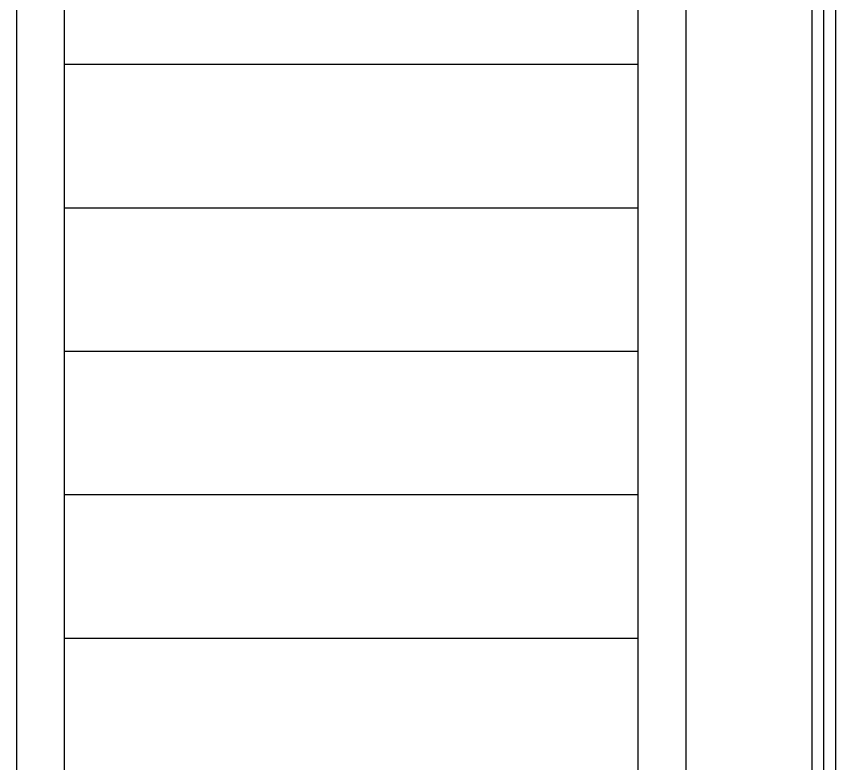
# Model space of a CAD drawing. Header units: millimetres. Extents: x -26983 to 60590, y 825 to 42375.
# Drawn here: x 59549.3 to 59616.3, y 17591.7 to 17652.9 of the extents above; entities that cross this region are included whole.
import ezdxf

# ---------------------------------------------------------------- set-up
doc = ezdxf.new("R2010")
doc.units = ezdxf.units.MM
doc.header["$LTSCALE"] = 100
doc.header["$MEASUREMENT"] = 0
doc.layers.get('0').update_dxf_attribs({"linetype": 'CONTINUOUS'})
for name, color, linetype in [('ELE9', 9, 'CONTINUOUS'), ('Slope', 252, 'CONTINUOUS'), ('STAIR', 4, 'CONTINUOUS'), ('STEEL', 5, 'CONTINUOUS')]:
    doc.layers.add(name, color=color, linetype=linetype)

# ---------------------------------------------------------------- blocks, each defined once
blk = doc.blocks.new('A$C2EBE1E08')
at = {"layer": 'Slope', "ltscale": 0.2}
for p, q in [((200, 7200), (2600, 7200)), ((200, 6600), (2600, 6600)), ((200, 6000), (2600, 6000)), ((200, 5400), (2600, 5400)), ((200, 4800), (2600, 4800))]:
    blk.add_line(p, q, dxfattribs=at)
at = {"layer": 'STAIR', "ltscale": 0.2}
blk.add_line((2600, 0), (2600, 9000), dxfattribs=at)
for points in [[(0, 9000), (0, 0), (2800, 0), (2800, 9000)], [(200, 9000), (200, 0)]]:
    blk.add_lwpolyline(points, dxfattribs=at)
blk = doc.blocks.new('dklfmgkdjgkglhffgh')
at = {"layer": 'STAIR', "ltscale": 5}
blk.add_lwpolyline([(36560432.6, 40471.3), (36560432.6, 48046.3)], dxfattribs=at)
at = {"layer": 'STEEL', "ltscale": 5}
for points in [[(36560332.6, 40471.3), (36560332.6, 48046.3)], [(36560382.6, 40471.3), (36560382.6, 48046.3)]]:
    blk.add_lwpolyline(points, dxfattribs=at)
blk = doc.blocks.new('B2FF')
at = {"layer": 'ELE9', "color": 253, "rotation": 180}
blk.add_blockref('dklfmgkdjgkglhffgh', (73893382.3, 605542.7), dxfattribs=at)
at = {"layer": 'ELE9', "color": 253, "ltscale": 1000}
blk.add_blockref('A$C2EBE1E08', (37329624.7, 555871.3), dxfattribs=at)

msp = doc.modelspace()

# ---------------------------------------------------------------- block references
at = {"xscale": 0.01956471256889679, "yscale": 0.01956471256889679, "zscale": 0.01956471256889679}
msp.add_blockref('B2FF', (-670794.073, 6632.608), dxfattribs=at)

doc.saveas('drawing.dxf')
